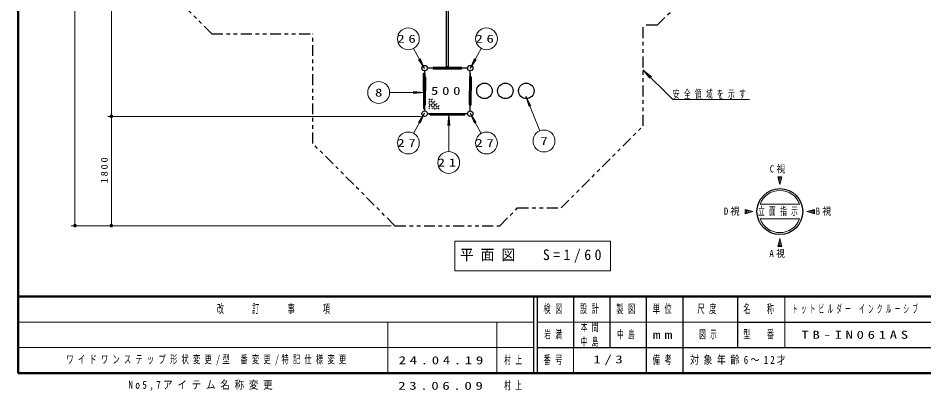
# Model space of a CAD drawing. Units: millimetres on the paper, scale 1:60. Extents: x -385 to 0, y -594 to 267.
# Drawn here: x -385 to -136.3, y -4.9 to 97.4 of the extents above; entities that cross this region are included whole.
import ezdxf
from ezdxf.enums import TextEntityAlignment as Align

# ---------------------------------------------------------------- set-up
doc = ezdxf.new("R2010")
doc.units = ezdxf.units.MM
doc.linetypes.add('USER3', pattern=[8, 3, -1, 1, -1, 1, -1])
doc.layers.add('LY_1', color=7, linetype='Continuous', lineweight=25)
doc.styles.add('ＭＳ ゴシック', font='')
doc.styles.get('ＭＳ ゴシック').set_extended_font_data('MS Gothic')

# ---------------------------------------------------------------- blocks, each defined once
blk = doc.blocks.new('filled_dot')
at = {"color": 0, "linetype": 'Continuous', "lineweight": -2, "const_width": 1.25}
blk.add_lwpolyline([(-0.625, 0, 1), (0.625, 0, 1)], format="xyb", close=True, dxfattribs=at)

msp = doc.modelspace()

# ---------------------------------------------------------------- linework, layer by layer
at = {"layer": 'LY_1', "lineweight": 50}
for p, q in [((-385, 267), (-385, 0)), ((-385, 21), (0, 21)), ((-385, 0), (0, 0))]:
    msp.add_line(p, q, dxfattribs=at)
at = {"layer": 'LY_1', "lineweight": 13}
for p, q in [((-369.387, 40.452), (-369.387, 229.182)), ((-359.387, 70.452), (-359.387, 199.182)), ((-276.394, 89.109), (-273.368, 83.579)), ((-257.829, 89.109), (-260.855, 83.579)), ((-273.368, 83.579), (-275.032, 86.075)), ((-273.368, 83.579), (-274.573, 86.326)), ((-260.855, 83.579), (-259.65, 86.326)), ((-260.855, 83.579), (-259.191, 86.075)), ((-213.413, 83.259), (-211.484, 80.961)), ((-213.413, 83.259), (-211.115, 81.331)), ((-205.203, 75.05), (-213.413, 83.259)), ((-273.508, 76.988), (-276.497, 77.25)), ((-282.987, 76.988), (-273.508, 76.988)), ((-273.508, 76.988), (-276.497, 76.727)), ((-271.846, 74.9), (-272.221, 75.275)), ((-271.846, 74.65), (-272.221, 74.275)), ((-271.221, 75.275), (-271.596, 74.9)), ((-271.221, 74.275), (-271.596, 74.65)), ((-270.596, 74.65), (-270.971, 74.275)), ((-245.543, 76.011), (-244.669, 73.141)), ((-245.543, 76.011), (-244.184, 73.336)), ((-241.701, 66.465), (-245.543, 76.011)), ((-205.203, 75.05), (-184.203, 75.05)), ((-271.846, 73.65), (-272.221, 74.025)), ((-271.846, 73.4), (-272.221, 73.025)), ((-271.999, 72.552), (-272.221, 72.775)), ((-271.221, 74.025), (-271.596, 73.65)), ((-271.221, 73.025), (-271.596, 73.4)), ((-271.221, 72.775), (-271.421, 72.575)), ((-270.596, 73.65), (-270.971, 74.025)), ((-270.596, 73.4), (-270.971, 73.025)), ((-270.596, 72.4), (-270.971, 72.775)), ((-269.971, 74.025), (-270.346, 73.65)), ((-269.971, 73.025), (-270.346, 73.4)), ((-269.971, 72.775), (-270.346, 72.4)), ((-269.346, 73.4), (-269.721, 73.025)), ((-269.346, 72.4), (-269.721, 72.775)), ((-274.361, 70.452), (-360.387, 70.452)), ((-359.387, 40.452), (-359.387, 70.452)), ((-276.394, 65.78), (-273.368, 71.31)), ((-273.368, 71.31), (-275.032, 68.814)), ((-273.368, 71.31), (-274.573, 68.563)), ((-266.755, 70.942), (-267.017, 67.954)), ((-266.755, 70.942), (-266.494, 67.954)), ((-266.755, 60.778), (-266.755, 70.942)), ((-260.855, 71.31), (-259.65, 68.563)), ((-260.855, 71.31), (-259.191, 68.814)), ((-257.829, 65.78), (-260.855, 71.31)), ((-175.237, 53.872), (-176.394, 53.872)), ((-175.816, 51.712), (-176.394, 53.872)), ((-176.295, 53.5), (-175.337, 53.5)), ((-176.161, 53), (-175.471, 53)), ((-176.027, 52.5), (-175.605, 52.5)), ((-176, 52.4), (-176, 53.872)), ((-175.237, 53.872), (-175.816, 51.712)), ((-175.5, 52.891), (-175.5, 53.872)), ((-175.893, 52), (-175.739, 52)), ((-185.361, 43.748), (-185.361, 44.906)), ((-183.201, 44.327), (-185.361, 44.906)), ((-185, 43.845), (-185, 44.809)), ((-181.245, 46.327), (-170.387, 46.327)), ((-168.43, 44.327), (-166.27, 44.906)), ((-166.5, 43.81), (-166.5, 44.844)), ((-166.27, 43.748), (-166.27, 44.906)), ((-185.361, 44.5), (-183.848, 44.5)), ((-185.361, 43.748), (-183.201, 44.327)), ((-185.361, 44), (-184.421, 44)), ((-184.5, 43.979), (-184.5, 44.675)), ((-184, 44.113), (-184, 44.541)), ((-183.5, 44.247), (-183.5, 44.407)), ((-181.245, 42.327), (-170.387, 42.327)), ((-166.27, 43.748), (-168.43, 44.327)), ((-168, 44.212), (-168, 44.442)), ((-167.784, 44.5), (-166.27, 44.5)), ((-167.5, 44.078), (-167.5, 44.576)), ((-167.21, 44), (-166.27, 44)), ((-167, 43.944), (-167, 44.71)), ((-282.53, 40.452), (-370.387, 40.452)), ((-265.116, 36.185), (-265.116, 28.052)), ((-222.316, 36.185), (-265.116, 36.185)), ((-222.316, 28.052), (-222.316, 36.185)), ((-176.394, 34.781), (-175.816, 36.941)), ((-176.336, 35), (-175.296, 35)), ((-176.202, 35.5), (-175.43, 35.5)), ((-176.068, 36), (-175.564, 36)), ((-176, 34.781), (-176, 36.254)), ((-175.934, 36.5), (-175.698, 36.5)), ((-175.816, 36.941), (-175.237, 34.781)), ((-175.5, 34.781), (-175.5, 35.763)), ((-176.394, 34.781), (-175.237, 34.781)), ((-265.116, 28.052), (-222.316, 28.052)), ((-174.5, 21), (-174.5, 7)), ((-385, 14), (-243.5, 14)), ((-283.5, 14), (-283.5, 0)), ((-253.5, 14), (-253.5, 0)), ((-242.5, 14), (-187.5, 14)), ((-385, 7), (-243.5, 7)), ((-232.5, 7), (-232.5, 0))]:
    msp.add_line(p, q, dxfattribs=at)
at = {"layer": 'LY_1'}
for p, q in [((-267.395, 84.028), (-267.395, 120.861)), ((-266.828, 84.028), (-266.828, 120.861)), ((-273.678, 77.445), (-273.678, 82.195)), ((-273.595, 82.278), (-273.445, 82.278)), ((-273.388, 82.228), (-273.388, 81.42)), ((-273.388, 82.228), (-273.335, 82.228)), ((-273.361, 82.952), (-273.361, 71.937)), ((-273.335, 82.228), (-273.335, 81.42)), ((-261.604, 83.695), (-272.619, 83.695)), ((-270.861, 83.921), (-263.361, 83.921)), ((-270.861, 83.468), (-263.361, 83.468)), ((-266.828, 84.028), (-267.395, 84.028)), ((-260.835, 82.228), (-260.888, 82.228)), ((-260.888, 82.228), (-260.888, 81.42)), ((-260.861, 71.937), (-260.861, 82.952)), ((-260.835, 82.228), (-260.835, 81.42)), ((-273.588, 81.195), (-273.588, 77.445)), ((-273.135, 81.195), (-273.135, 77.445)), ((-261.088, 81.195), (-261.088, 77.445)), ((-260.635, 81.195), (-260.635, 77.445)), ((-273.678, 77.445), (-273.678, 72.695)), ((-273.588, 73.695), (-273.588, 77.445)), ((-273.135, 73.695), (-273.135, 77.445)), ((-261.088, 73.695), (-261.088, 77.445)), ((-260.635, 73.695), (-260.635, 77.445)), ((-273.595, 72.611), (-273.445, 72.611)), ((-273.388, 72.661), (-273.388, 73.47)), ((-273.388, 72.661), (-273.335, 72.661)), ((-273.335, 72.661), (-273.335, 73.47)), ((-260.888, 72.661), (-260.888, 73.47)), ((-260.835, 72.661), (-260.888, 72.661)), ((-260.835, 72.661), (-260.835, 73.47)), ((-272.619, 71.195), (-261.604, 71.195)), ((-271.903, 70.961), (-271.903, 71.111)), ((-271.82, 70.878), (-262.403, 70.878)), ((-262.32, 70.961), (-262.32, 71.111)), ((-243.5, 21), (-243.5, 0)), ((-242.5, 21), (-242.5, 0)), ((-232.5, 21), (-232.5, 7)), ((-222.5, 21), (-222.5, 7)), ((-212.5, 21), (-212.5, 0)), ((-202.5, 21), (-202.5, 7)), ((-187.5, 21), (-187.5, 7)), ((-187.5, 14), (-70, 14)), ((-242.5, 7), (0, 7)), ((-202.5, 7), (-202.5, 0))]:
    msp.add_line(p, q, dxfattribs=at)
at = {"layer": 'LY_1', "linetype": 'USER3'}
for p, q in [((-209.491, 95.452), (-191.917, 113.026)), ((-331.814, 93.108), (-349.387, 110.682)), ((-209.491, 95.452), (-213.32, 95.452)), ((-213.32, 67.893), (-213.32, 95.452)), ((-331.814, 93.108), (-304.104, 93.108)), ((-304.104, 63.026), (-304.104, 93.108)), ((-235.893, 45.32), (-213.32, 67.893)), ((-281.53, 40.452), (-304.104, 63.026)), ((-252.692, 40.452), (-247.825, 45.32)), ((-247.825, 45.32), (-235.893, 45.32)), ((-281.53, 40.452), (-252.692, 40.452))]:
    msp.add_line(p, q, dxfattribs=at)
at = {"layer": 'LY_1', "lineweight": 13}
for centre in [(-277.834, 91.741), (-256.388, 91.741), (-285.987, 76.988), (-277.834, 63.148), (-256.388, 63.148), (-240.581, 63.682), (-266.755, 57.778)]:
    msp.add_circle(centre, 3, dxfattribs=at)
at = {"layer": 'LY_1'}
for centre, radius in [((-273.361, 83.695), 0.743), ((-260.861, 83.695), 0.743), ((-256.945, 77.445), 2.125), ((-251.195, 77.445), 2.125), ((-245.445, 77.445), 2.125), ((-273.361, 71.195), 0.743), ((-260.861, 71.195), 0.743), ((-175.816, 44.327), 6.286)]:
    msp.add_circle(centre, radius, dxfattribs=at)
for centre, radius, start, end in [((-273.595, 82.195), 0.0833, 90, 180), ((-270.861, 83.695), 0.227, 90, 270), ((-263.361, 83.695), 0.227, 270, 90), ((-273.361, 81.195), 0.227, 0, 180), ((-260.861, 81.195), 0.227, 0, 180), ((-273.595, 72.695), 0.0833, 180, 270), ((-273.361, 73.695), 0.227, 180, 0), ((-260.861, 73.695), 0.227, 180, 0), ((-271.82, 71.111), 0.0833, 90, 180), ((-271.82, 70.961), 0.0833, 180, 270), ((-262.403, 71.111), 0.0833, 0, 90), ((-262.403, 70.961), 0.0833, 270, 0)]:
    msp.add_arc(centre, radius, start, end, dxfattribs=at)
at = {"layer": 'LY_1', "lineweight": 13}
for start, end in [(20.22325, 159.77675), (200.22325, 339.77675)]:
    msp.add_arc((-175.816, 44.327), 5.786, start, end, dxfattribs=at)

# ---------------------------------------------------------------- block references
at = {"layer": 'LY_1', "lineweight": 13, "xscale": 0.4, "yscale": 0.4}
for p, rotation in [((-359.387, 70.452), 270), ((-359.387, 70.452), 90), ((-369.387, 40.452), 90), ((-359.387, 40.452), 90)]:
    msp.add_blockref('filled_dot', p, dxfattribs=dict(at, rotation=rotation))

# ---------------------------------------------------------------- texts
at = {"layer": 'LY_1', "style": 'ＭＳ ゴシック', "width": 1.35}
for s, p in [('8', (-285.987, 76.988)), ('7', (-240.581, 63.682))]:
    msp.add_text(s, height=2.199, dxfattribs=at).set_placement(p, align=Align.MIDDLE_CENTER)
at = {"layer": 'LY_1', "style": 'ＭＳ ゴシック'}
for s, insert, char_height, attachment_point in [('\\T1.5;\\W1.35;26', (-277.834, 91.741), 2.199, 5), ('\\T1.5;\\W1.35;26', (-256.388, 91.741), 2.199, 5), ('\\T1.5;\\W1.35;500', (-271.611, 77.445), 2.199, 4), ('\\T1.64;\\W0.6;安全領域を示す', (-205.203, 75.2), 2.199, 7), ('\\T1.5;\\W1.35;27', (-277.834, 63.148), 2.199, 5), ('\\T1.5;\\W1.35;27', (-256.388, 63.148), 2.199, 5), ('\\T1.5;\\W1.35;21', (-266.755, 57.778), 2.199, 5), ('\\T1.5;\\W0.9;C視', (-175.816, 55.932), 1.979, 5), ('\\T1.5;\\W0.9;D視', (-188.421, 44.327), 1.979, 5), ('\\T1.64;\\W0.6;立面指示', (-181.816, 44.327), 2.199, 4), ('\\T1.5;\\W0.9;B視', (-163.21, 44.327), 1.979, 5), ('\\T1.5;\\W0.95;平面図\u3000S=1/60', (-263.716, 32.119), 2.933, 4), ('\\T1.5;\\W0.9;A視', (-175.916, 32.721), 1.979, 5), ('\\T1.64;\\W0.6;改\u3000\u3000訂\u3000\u3000事\u3000\u3000項', (-314.25, 17.5), 2.346, 5), ('\\T1.64;\\W0.6;検図', (-237.5, 17.5), 2.346, 5), ('\\T1.64;\\W0.6;設計', (-227.5, 17.5), 2.346, 5), ('\\T1.64;\\W0.6;製図', (-217.5, 17.5), 2.346, 5), ('\\T1.64;\\W0.6;単位', (-207.5, 17.5), 2.346, 5), ('\\T1.64;\\W0.6;尺度', (-195.25, 17.5), 2.346, 5), ('\\T1.64;\\W0.6;名\u3000称', (-181, 17.5), 2.346, 5), ('\\T1.58;\\W0.5;トットビルダー\\~インクルーシブ', (-154.75, 17.5), 2.199, 5), ('\\T1.64;\\W0.6;本間', (-230.5, 12.5), 2.199, 4), ('\\T1.64;\\W0.6;岩満', (-237.5, 10.5), 2.199, 5), ('\\T1.64;\\W0.6;中島', (-230.5, 8.5), 2.199, 4), ('\\T1.64;\\W0.6;中島', (-217.5, 10.5), 2.199, 5), ('\\T1.5;\\W1.35;mm', (-207.5, 10.5), 2.346, 5), ('\\T1.64;\\W0.6;図示', (-198, 10.5), 2.199, 4), ('\\T1.64;\\W0.6;型\u3000番', (-181, 10.5), 2.346, 5), ('\\T1.5;\\W1.35;TB-IN061AS', (-154.75, 10.5), 2.199, 5), ('\\T1.58;\\W0.65;ワイドワンステップ形状変更/型\\~番変更/特記仕様変更', (-371.75, 3.5), 2.199, 4), ('\\T1.64;\\W0.6;村上', (-251.5, 3.5), 2.199, 4), ('\\T1.64;\\W0.6;番号', (-237.5, 3.5), 2.346, 5), ('\\T1.5;\\W1.35;1/3', (-222.5, 3.5), 2.199, 5), ('\\T1.64;\\W0.6;備考', (-207.5, 3.5), 2.346, 5), ('\\T1.5;\\W0.8;対象年齢6～12才', (-200.5, 3.5), 2.199, 4), ('\\T1.5;\\W1.35;24.04.19', (-280.5, 3.5), 2.199, 4), ('\\T1.5;\\W0.85;No5,7アイテム名称変更', (-334.25, -3.5), 2.199, 5), ('\\T1.5;\\W1.35;23.06.09', (-268.5, -3.5), 2.199, 5), ('\\T1.64;\\W0.6;村上', (-248.5, -3.5), 2.199, 5)]:
    msp.add_mtext(s, dxfattribs=dict(at, insert=insert, char_height=char_height, attachment_point=attachment_point))
at = {"layer": 'LY_1', "insert": (-360.387, 55.873), "char_height": 1.833, "attachment_point": 8, "rotation": 90, "style": 'ＭＳ ゴシック'}
msp.add_mtext('\\T1.33;\\W1.15;1800', dxfattribs=at)

doc.saveas('drawing.dxf')
